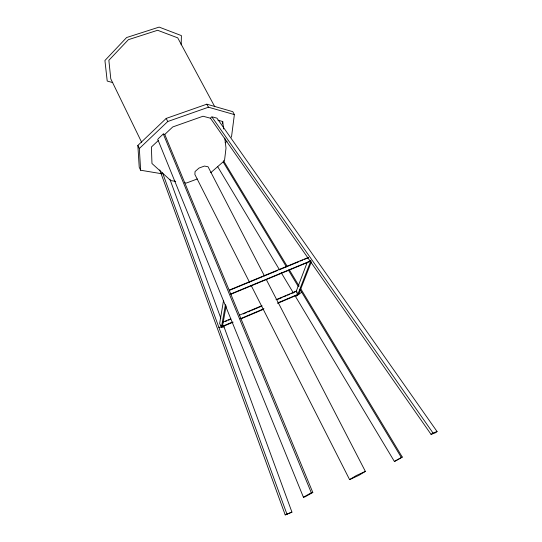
<?xml version="1.0" encoding="UTF-8"?>
<svg xmlns="http://www.w3.org/2000/svg" width="542" height="542" viewBox="0 0 542 542"><rect width="100%" height="100%" fill="white"/><g stroke="black" fill="none" stroke-linecap="round" stroke-linejoin="round"><path stroke-width="0.81" d="M181.191 44.817L181.394 35.603L159.138 27.1L126.611 37.533L104.924 60.514L107.208 81.043L112.743 82.601M222.477 123.867L222.728 121.51L217.972 120.236M231.468 137.194L234.381 114.592L232.789 111.679L206.834 104.186L166.191 118.427L137.858 145.446L139.226 167.275L140.642 170.235L162.038 173.799M223.528 300.539L219.645 323.554L221.454 327.117L233.148 322.158M225.418 304.658L221.454 327.117L222.41 326.65L226.15 305.83M297.24 292.301L296.237 291.176L291.447 293.581M307.294 262.192L296.311 291.115L297.673 294.767L298.635 294.421L311.332 261.894M297.673 294.767L310.878 260.716M158.257 138.711L163.284 133.976L164.761 134.45L172.735 126.95L203.026 116.232L210.452 118.217L211.787 116.76L433.011 433.031L437.076 431.554L216.929 118.149L212.525 116.957M140.642 170.235L139.335 148.508L167.756 121.516L208.453 107.214L234.381 114.592M158.589 140.263L151.394 147.031L151.97 163.508L170.784 180.581L175.703 181.36M225.147 142.803L227.044 141.116M210.716 172.708L224.496 160.676L226.014 148.061L224.781 138.102M251.176 285.505L349.597 479.616L356.189 475.598L365.369 471.398L266.312 279.584M365.369 471.398L358.729 475.422L349.597 479.616M301.704 292.206L295.573 296.616L394.4 461.479L401.426 457.624L402.266 457.062L300.424 288.242M210.452 118.217L431.066 434.393L433.011 433.031M437.076 431.554L435.151 432.909L431.066 434.393M394.4 461.479L402.266 457.062M157.702 139.233L303.405 497.21L311.325 492.78L312.815 492.482L164.761 134.45M312.815 492.482L304.909 496.899L303.405 497.21M223.006 322.097L230.797 318.804M239.368 315.187L261.955 305.647M275.98 299.726L296.237 291.176M225.303 321.521L226.861 320.864M228.412 320.207L230.75 319.218M243.202 313.96L246.312 312.646M247.87 311.989L250.201 311.006M251.759 310.349L261.874 306.074M277.436 299.502L282.104 297.531M283.662 296.874L286 295.885M287.551 295.227L289.889 294.238M232.308 322.124L221.488 326.704L221.454 327.117L221.122 325.667M240.031 318.852L263.988 308.71M277.897 302.822L298.757 293.988L298.635 294.421L277.585 303.337M240.939 318.859L263.548 309.279M230.824 294.272L310.945 261.075M159.721 169.903L285.2 514.9L291.935 512.129L223.46 325.356M229.259 290.092L308.445 257.409M229.964 290.139L262.057 276.894M263.622 276.244L277.707 270.431M279.272 269.78L298.838 261.705M300.404 261.054L302.754 260.085M304.319 259.442L308.229 257.823M230.933 293.899L310.376 260.987M285.2 514.9L291.935 512.129M197.288 178.968L186.367 183.047L184.727 182.79M218.839 327.287L224.042 326.941M223.494 160.717L287.314 266.501M289.062 269.401L299.109 286.068M223.223 162.017L286.447 266.894M288.629 270.505L298.215 286.42M299.963 289.313L401.426 457.624M217.796 166.875L279.496 269.801M281.23 272.701L293.398 292.992M214.781 106.733L177.729 37.852L157.614 30.277L128.393 39.674L108.854 60.311L110.785 78.854L141.699 142.397M206.834 104.186L208.453 107.214M264.367 275.824L208.04 166.753L204.409 166.069L199.009 168.067L195.052 171.563L194.883 174.483L249.645 282.49M166.191 118.427L167.756 121.516M137.858 145.446L139.335 148.508M163.284 133.976L311.325 492.78M169.924 179.334L220.845 318.215M162.539 172.81L286.962 514.189M222.728 121.51L223.656 128.976"/></g></svg>
